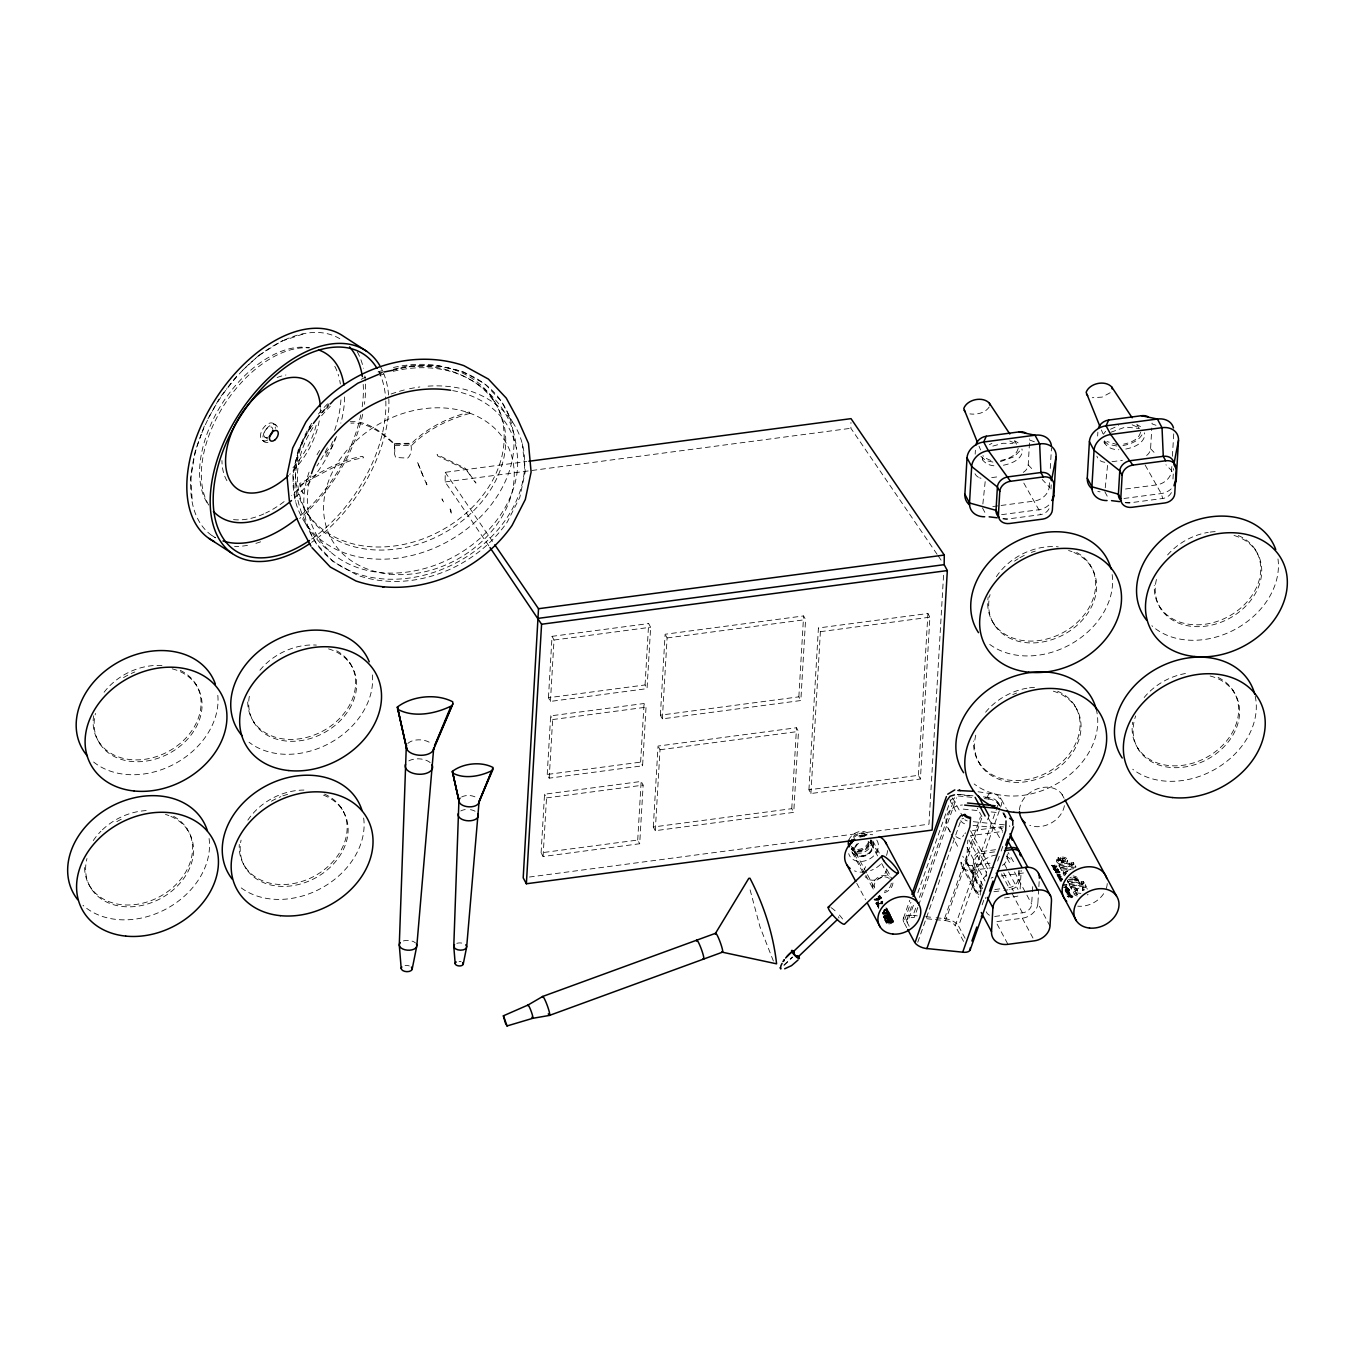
<?xml version="1.0" encoding="UTF-8"?>
<svg xmlns="http://www.w3.org/2000/svg" width="1355" height="1355" viewBox="0 0 1355 1355"><rect width="100%" height="100%" fill="white"/><g stroke="black" fill="none" stroke-linecap="round" stroke-linejoin="round"><path stroke-width="0.75" stroke-dasharray="5 3.75" d="M488.816 545.828L445.134 481.957L445.236 472.319L526.807 461.53M937.084 554.297L850.889 428.282L850.957 422.506M890.523 916.607C867.674 921.823 905.631 909.899 884.307 917.555C888.643 922.077 894.181 913.575 886.712 915.15C880.022 916.37 887.61 922.213 890.946 918.588A2.761 1.541 3.4 0 0 891.37 917.572C885.052 912 881.394 921.807 890.811 917.742A2.761 1.541 3.4 0 0 891.421 916.725L887.847 913.914L887.847 914.862L888.558 912.965M1056.951 873.331C1053.75 870.317 1060.711 874.077 1059.762 872.281C1056.714 870.588 1053.953 873.552 1056.985 872.451M886.39 912.067C889.202 909.103 884.561 912.813 888.355 911.949C891.133 916.759 882.19 913.439 883.816 917.487M888.507 912.271L882.545 913.914L888.457 913.135L886.661 912.152L888.152 910.611L890.167 914.371C889.49 914.879 880.377 914.981 884.781 918.995M883.68 916.471L884.832 918.334L884.713 916.573L889.71 915.76L890.574 917.996L884.713 918.334L890.133 917.809L890.404 915.387L887.847 914.862M394.627 443.508L394.491 453.84L395.609 457.482L407.703 458.109C411.649 454.602 411.954 447.963 410.565 443.254L394.627 443.508L394.864 454.569M883.731 911.288L887.694 910.458M1067.266 896.265L1072.872 896.299M1073.041 896.553L1071.585 895.316L1067.655 895.807M1066.436 892.725C1065.335 893.385 1072.11 892.183 1068.147 891.556M1066.385 892.454L1067.977 893.555L1068.163 891.98M548.453 697.723L552.044 636.342L648.655 623.554L650.637 627.246L647.046 688.645L550.435 701.416L548.453 697.723L645.065 684.952L647.046 688.645M541.102 852.82L544.541 794.216L641.152 781.445L643.134 785.138L639.696 843.742L543.084 856.512L541.102 852.82L637.714 840.049L639.696 843.742M550.435 701.416L554.026 640.034L552.044 636.342M547.217 774.467L550.655 715.863L644.048 703.516L646.03 707.208L642.592 765.812L549.198 778.16L547.217 774.467L640.61 762.12L642.592 765.812M543.084 856.512L546.522 797.909L544.541 794.216M549.198 778.16L552.637 719.556L550.655 715.863M640.61 762.12L644.048 703.516M645.065 684.952L648.655 623.554M637.714 840.049L641.152 781.445M653.296 826.99L658.039 746.063L796.503 727.754L798.485 731.446L793.742 812.373L655.278 830.683L653.296 826.99L791.76 808.681L793.742 812.373M660.376 715.169L665.119 634.242L803.6 615.932L805.581 619.625L800.839 700.535L662.358 718.861L660.376 715.169L798.857 696.843L800.839 700.535M655.278 830.683L660.021 749.755L658.039 746.063M662.358 718.861L667.1 637.934L665.119 634.242M791.76 808.681L796.503 727.754M798.857 696.843L803.6 615.932M808.935 789.813L818.42 627.975L927.921 613.493L929.903 617.186L920.418 779.023L810.917 793.522L808.935 789.813L918.436 775.331L920.418 779.023M810.917 793.522L820.402 631.667L818.42 627.975M875.974 903.751L878.26 901.736L876.16 903.785L877.261 905.276L876.075 903.48L878.209 902.599M876.16 903.785L876.753 902.21L878.091 902.515M878.972 905.733L878.311 905.597A2.812 1.575 3.4 0 1 876.888 904.818C878.65 899.246 876.245 904.259 878.904 905.089M876.939 903.87L878.667 902.007M877.684 905.699L878.701 906.868L878.751 905.919L877.684 905.699L878.463 908.07L876.99 903.006M878.074 897.4L879.649 895.638M874.907 899.364L880.648 898.822L878.379 896.637C881.682 894.046 880.733 901.769 876.787 899.568M878.091 905.851L878.819 908.155L877.447 905.53L878.751 905.919M878.26 908.019L878.514 907.223M879.53 897.721C881.157 896.383 880.174 900.194 875.025 899.314M880.784 898.45L880.462 897.078L878.497 896.587M880.936 902.735C884.053 900.143 880.615 904.158 880.869 901.803L882.613 901.024L880.869 901.803M882.749 903.023L881.241 901.956L882.799 901.211M874.043 899.483A2.812 1.575 3.4 0 0 875.449 900.262C878.548 901.668 883.579 898.805 880.106 895.875M882.461 903.04L882.427 902.193M882.918 914.523L888.761 913.761L888.135 915.032M883.46 917.301L883.511 916.437M883.697 911.813L883.646 910.899M883.985 911.898L884.171 909.442L886.441 909.137M884.341 909.679L887.203 908.849L886.644 910.238L884.29 910.543L884.222 909.527M884.578 911.39L884.646 910.306L884.036 911.034M890.235 921.197L891.505 921.349L889.507 919.08L885.086 919.486L886.678 923.077L884.849 919.334L886.102 920.672L889.693 920.181L890.32 922.416L889.829 920.994M885.492 919.639C884.967 926.295 898.094 921.705 890.709 919.808C898.89 919.351 886.932 928.768 885.442 920.502L889.27 919.012L888.778 920.316M886.644 910.238L886.068 907.698M886.306 919.96L886.373 921.468L889.642 921.044M886.306 911.153L887.102 909.984L884.29 910.543M887.203 908.849L888.101 911.475L886.678 912.152C888.558 910.052 887.356 914.676 887.847 911.475M893.673 921.298L891.742 922.755L887.288 922.518C895.943 916.539 892.962 926.43 886.509 921.552M882.393 913.66L887.881 912.948L887.288 911.407M888.643 914.557L888.812 912.897L882.393 913.761M888.982 914.676L888.812 912.897M885.442 920.502L888.948 920.468L888.829 919.452M889.405 920.214L890.32 922.416L889.253 920.231L890.76 922.433L893.097 920.824M892.335 921.756L890.642 922.179L889.507 919.08M884.527 916.996C886.746 919.791 891.336 916.454 890.455 916.386M890.37 920.452L891.963 918.809L890.37 920.452L892.013 919.723M893.047 921.688L890.421 919.588M886.407 920.621L888.609 922.23L890.642 922.179L890.862 921.129M890.777 922.162L891.031 921.078M891.37 917.945L891.421 917.081M891.387 922.315L891.319 921.112M893.623 922.162L892.403 918.944M887.288 922.518L892.115 922.298L891.776 919.96M892.759 921.654L892.81 920.79M918.436 775.331L927.921 613.493M943.554 575.214L928.954 824.179L529.466 877.024M975.16 454.162L975.397 450.267M990.031 863.22L971.095 865.659A5.776 4.522 -28.2 0 1 966.606 862.17L967.809 840.185M980.207 895.113L980.783 885.188A14.465 11.348 -28.2 0 1 986.745 874.974M986.05 876.549L986.372 871.773A2.117 1.66 -28.2 0 1 988.202 870.029L970.485 835.645L1000.6 831.716A3.015 2.354 -28.2 0 1 1002.649 832.664M1023.245 472.387A9.57 7.503 -28.2 0 0 1028.208 464.917L1029.665 440.053A11.636 9.112 -28.2 0 0 1029.648 438.8M1002.395 865.388A8.994 7.046 -28.2 0 0 1006.934 859.358L1007.341 854.04M1018.672 870.571L1018.028 880.039A8.994 7.046 -28.2 0 1 1010.254 887.423L1008.933 887.661M1019.824 870.435L1019.062 881.97A8.994 7.046 -28.2 0 1 1011.304 889.354L1003.953 890.404M1020.129 888.931L1021.213 870.486M1049.447 482.719L1049.21 486.818L1051.057 490.273M1050.277 468.407L1051.48 447.946M1050.972 488.969L1051.209 484.819M994.689 916.454L1023.77 912.626A8.994 7.046 -28.2 0 0 1031.545 905.242L1032.307 893.707M1032.425 891.624L1032.798 885.391M1050.006 926.058L1037.879 903.429L1038.743 888.694M1038.862 886.593L1039.353 878.176M1051.768 865.303L1053.682 866.421L1051.768 865.303L1054.884 864.93L1054.088 866.624L1054.055 865.676M1055.105 865.811L1054.122 866.201L1057.019 866.675L1052.564 867.268L1053.716 865.997M1056.409 867.827C1048.279 868.741 1061.05 867.674 1053.021 867.674M1053.563 868.148L1053.699 867.065M1057.307 869.91L1053.8 869.571L1056.917 868.724C1060.982 873.077 1051.395 869.097 1055.409 870.588M1054.766 870.012L1058.577 870.588L1054.732 870.994L1053.834 869.131M1054.884 864.93L1054.021 866.099L1051.751 865.726M1059.949 872.01L1055.85 872.078M1055.816 868.081L1054.071 867.42M1060.186 857.376C1059.915 860.374 1066.792 857.038 1067.503 861.136A4.268 2.388 3.4 0 1 1066.995 862.576C1063.76 865.252 1054.834 864.761 1056.595 858.833L1058.323 857.647L1059.508 860.188C1056.138 861.204 1060.457 863.745 1062.218 862.712L1062.303 861.289C1055.935 856.038 1066.3 855.937 1067.571 859.731A4.268 2.388 3.4 0 1 1067.079 861.17L1060.304 862.576L1056.426 859.595M1056.798 874.72L1058.255 876.092L1060.203 874.771L1056.883 874.991M1057.442 869.063L1058.407 869.402M1057.323 875.211L1057.391 874.127M1057.544 869.876L1058.543 869.741M1057.679 869.504L1057.459 868.64M1058.12 861.221L1059.593 858.782M1059.508 860.188L1058.323 857.647M1060.694 876.634C1054.868 875.042 1061.05 878.26 1059.983 876.262M1057.747 874.907L1059.068 874.009L1060.186 875.347M1059.322 872.197L1058.306 870.774L1059.949 872.281M1058.526 878.379C1066.656 878.938 1054.105 878.142 1061.998 878.04M1060.118 875.025C1057.239 872.874 1061.575 877.515 1057.95 874.043M1059.085 865.964L1059.17 864.558L1069.281 863.22L1070.01 864.541L1069.925 865.947L1059.796 867.302L1059.085 865.964L1070.01 864.541M1059.034 875.601L1058.628 874.382M1057.781 876.549C1059.102 878.667 1061.117 875.957 1061.219 876.702M1059.796 867.302L1059.17 864.558M1062.422 879.463L1059.322 879.869L1061.168 878.768M1060.711 868.995L1060.796 867.59L1075.362 865.659L1076.073 866.997L1060.711 868.995L1061.422 870.333L1073.922 868.674M1060.203 881.411L1060.389 879.751L1061.609 880.869M1061.422 870.333L1060.796 867.59M1062.337 859.883L1062.422 858.477C1065.741 856.97 1067.452 862.373 1063.743 862.474L1062.337 859.883L1065.775 861.39M1065.064 875.838A4.167 2.337 3.4 0 1 1063.726 874.957L1063.658 870.977L1070.416 869.588M1063.743 862.474L1062.422 858.477M1065.504 874.669L1065.166 871.892L1068.028 870.977M1065.708 891.759L1065.521 890.929L1070.179 890.743M1066.588 892.589L1066.927 891.726M1067.52 861.645L1067.605 860.239M1063.556 887.491L1066.419 886.441L1063.523 887.932M1065.437 887.661L1066.639 886.848L1065.47 887.22M1066.775 884.544C1067.943 886.051 1063.929 883.562 1062.405 885.12M1065.64 887.559L1067.046 887.61L1067.029 889.083M1066.995 894.164L1070.111 893.335C1068.553 893.284 1064.708 895.909 1070.89 895.248L1068.655 895.113M1066.842 892.776L1067.842 892.894M1067.283 888.033L1067.909 889.676M1068.299 883.138L1067.655 880.394L1068.299 883.138L1078.411 881.8L1077.801 879.107L1076.039 879.344L1075.955 880.75L1076.751 876.804L1073.075 875.906M1067.384 889.744L1065.335 889.303M1067.571 888.575L1068.638 888.863M1069.281 863.22L1069.925 865.947M1065.216 890.828L1068.333 889.998L1064.996 890.421M1065.013 889.998C1069.637 887.44 1069.891 892.522 1068.587 888.457L1065.352 888.88M1069.637 892.386C1068.909 894.859 1068.722 889.896 1065.962 892.251M1068.858 890.37L1068.655 889.49M1069.214 884.849L1069.281 883.443L1079.41 882.105L1080.037 884.832L1069.925 886.17L1069.214 884.849L1080.121 883.426M1068.621 896.824C1074.972 896.942 1072.228 898.805 1068.248 896.79M1068.672 893.03L1068.824 891.98M1069.078 896.502L1071.873 896.248L1071.771 897.332L1069.095 897.078L1071.602 895.774L1072.499 896.773M1069.061 893.385L1069.095 892.318M1069.383 889.405L1069.586 890.269M1070.992 864.321L1071.077 862.915L1073.448 862.61L1074.142 865.455L1071.754 865.76L1070.992 864.321L1073.363 864.016L1074.142 865.455M1069.925 886.17L1069.281 883.443M1071.754 865.76L1071.077 862.915M1070.84 887.881L1070.924 886.475L1085.491 884.544L1086.117 887.288L1071.551 889.219L1070.84 887.881L1086.202 885.882M1097.652 436.039L1097.872 432.143M1071.551 889.219L1070.924 886.475M1073.363 864.016L1073.448 862.61M1077.259 896.011A5.64 3.15 3.4 0 1 1074.193 894.402L1073.431 890.489L1076.277 888.473L1077.631 891.133L1075.379 892.657L1077.496 894.588A5.64 3.15 3.4 0 1 1074.278 892.996L1073.363 891.014M1075.362 878.328C1073.008 884.883 1078.631 873.348 1069.823 877.803M1075.277 867.065L1075.362 865.659M1075.379 892.657L1075.751 890.642L1077.716 889.727M1077.631 891.133L1076.277 888.473M1077.801 879.107L1078.411 881.8M1079.41 882.105L1080.037 884.832M1081.104 883.206L1081.188 881.8L1083.577 881.478L1084.254 884.341L1081.883 884.646L1081.104 883.206L1083.492 882.884L1084.254 884.341M1081.883 884.646L1081.188 881.8M1084.034 890.608L1082.577 890.557L1082.51 887.694L1085.27 887.999A5.064 2.829 3.4 0 1 1087.557 889.066M1082.577 890.557L1082.51 887.694M1083.492 882.884L1083.577 881.478M1085.491 884.544L1086.117 887.288M1146.635 455.483A9.57 7.503 -28.2 0 0 1150.581 448.725L1151.801 428.011M1171.821 466.543L1171.584 470.625L1173.43 474.098M1172.414 456.313L1173.853 431.771M1172.973 478.993L1173.582 468.627M881.326 897.671L879.818 899.212L875.499 899.415M1067.859 892.454L1066.842 892.471M982.866 503.992L985.508 478.434M1105.24 487.8L1107.882 462.241M892.335 920.028L890.658 920.655M880.818 897.789L875.77 898.67M1064.878 873.839L1066.385 872.671M878.582 904.852L876.516 903.649L878.599 902.955M1073.279 892.42L1076.192 889.879M1072.499 896.485L1069.18 896.654M1077.157 877.684L1076.039 879.344M880.479 897.552L876.837 898.704M884.476 917.86L888.626 916.556L890.845 917.504M879.649 896.841L879.92 898.043L875.855 898.585M1056.341 861.001L1058.238 859.053M890.37 916.59L884.883 917.471M1052.987 868.098L1054.055 867.861M880.022 896.891L878.447 897.45M1018.181 448.386C1016.301 456.415 1006.951 459.362 999.753 460.632M1140.554 432.194C1138.878 439.664 1130.409 442.797 1123.685 444.135M996.061 810.171L998.381 803.159L996.586 800.941A5.369 2.524 19.5 0 0 991.03 797.976L983.73 797.197M1063.082 873.314L1068.333 870.926M889.117 913.558L888.169 914.134L890.167 914.371M903.412 918.267L909.764 900.313M906.732 927.633L903.853 922.264L910.899 902.311M906.918 919.588L912.542 903.649M909.188 926.244L907.274 922.687L914.32 902.752M917.843 892.776L949.55 803.058M903.853 922.264L903.345 921.078A14.719 6.927 19.5 0 1 911.119 915.303L913.084 915.421L916.607 905.445M919.418 897.467L954.682 797.672M917.809 907.511L914.286 917.487L912.66 917.386A10.976 5.166 19.5 0 0 906.851 921.688L907.274 922.687M918.521 905.513L956.562 797.858M917.758 942.233L961.068 819.894M936.136 917.758L944.52 918.605L980.495 816.811M926.769 918.741L945.519 920.638L982.155 816.963M987.592 819.809L988.998 815.812M963.557 941.369L955.207 925.804L995.366 812.153M965.099 938.27L958.561 926.075L1001.582 804.328L1001.989 801.127L1000.346 797.841M982.121 904.869L984.933 896.891M997.619 861.018L1000.43 853.04M1001.142 851.042L1003.259 845.063M204.351 425.995L195.272 451.012L190.784 477.875L192.342 502.705M1059.339 871.773L1056.138 871.028L1055.223 872.332M987.541 796.859C988.981 789.559 997.974 794.623 1000.735 798.315M984.323 798.603L988.489 799.027L989.946 797.824M332.619 441.51L330.637 446.489L325.454 453.078L325.962 456.652L326.216 454.501L331.399 447.912L335.363 437.97M951.464 799.382L950.261 801.059L956.935 813.508M1069.01 892.877L1068.147 892.403M892.623 920.909L887.271 921.671M207.959 418.847L219.595 397.997L226.946 388.614M312.361 425.199C284.533 463.681 291.85 523.369 330.518 551.959M310.651 425.504L298.202 450.08L292.9 475.588L295.509 501.333M989.218 407.008C985.102 413.055 976.803 414.833 969.909 413.902M1019.604 451.063L1014.099 456.754L999.685 461.903M1103.444 434.244L1105.612 431.28M1141.977 434.87C1137.76 441.662 1129.562 444.474 1122.059 445.71M1065.86 859.985L1063.811 861.069M228.165 387.056L237.955 374.556M321.203 413.021L329.13 403.654M328.96 405.365L322.185 412.631A115.548 90.565 -28.2 0 1 327.961 406.669M889.117 918.978L889.219 919.876M783.868 965.099L792.353 957.02M784.139 965.285L792.641 957.223M242.426 370.44L258.839 355.366M1110.185 392.73L1102.106 397.117L1092.282 397.709M1067.74 894.486L1070.907 894.808M1087.235 894.944L1088.082 894.317M961.931 818.911L963.642 818.352M259.398 354.959L281.637 341.155L304.841 333.449M888.389 912.948L888.507 913.829M879.768 895.689L878.006 896.468M989.387 444.728L991.911 443.356M1110.507 429.23L1118.654 425.606M1110.931 432.228L1125.344 427.079L1139.386 428.468M890.523 919.655L892.064 918.876M882.749 902.057L881.258 902.853M378.57 374.37L382.33 372.761M951.989 799.06L953.192 798.874L962.694 816.574M992.825 446.1L1002.971 443.271L1012.947 443.441M882.003 903.633L877.329 903.531L882.766 903.362M973.026 795.825L958.358 794.335L957.257 795.859L971.84 797.333M379.451 372.727L383.499 371.727M393.644 369.254L407.855 365.782L436.225 365.257L462.495 371.355L485.141 384.075L501.502 401.537L512.613 422.116M305.18 522.928L316.714 544.134L333.059 561.597L357.703 575.384C412.343 593.846 474.961 568.456 507.261 522.048L519.812 497.387L525.249 471.489L522.285 443.712M996.298 855.039C983.425 856.36 969.807 870.825 977.192 883.731L962.761 856.174M882.495 903.853L877.261 903.666M1003.411 465.239C1010.999 463.732 1020.552 460.192 1022.449 451.774L1021.924 448.979M1125.785 449.047C1133.373 447.557 1142.926 444 1144.823 435.582L1144.298 432.787M392.052 370.423C445.964 352.791 512.41 390.545 516.475 448.979M864.151 835.324L867.183 834.832M445.134 481.957L850.889 428.282M991.708 477.604L999.99 476.52M1112.015 461.699L1122.363 460.327M992.808 506.55L999.025 505.737M1001.091 505.466L1034.204 501.079A14.956 11.721 -28.2 0 0 1049.21 486.818L1042.215 479.518M1125.531 489.003L1156.577 484.904A14.956 11.721 -28.2 0 0 1171.584 470.625L1165.977 464.799M1001.599 514.663L1038.845 509.734A14.956 11.721 -28.2 0 0 1050.447 503.399M1123.973 498.471L1161.218 493.559A14.956 11.721 -28.2 0 0 1171.533 488.596M1002.785 518.863A12.415 9.739 -28.2 0 0 1007.29 519.05L1040.386 514.68A9.57 7.503 -28.2 0 0 1049.989 505.551M1125.175 502.688A12.415 9.739 -28.2 0 0 1129.664 502.857L1162.759 498.488A9.57 7.503 -28.2 0 0 1171.939 491.442M554.026 640.034L650.637 627.246M667.1 637.934L805.581 619.625M820.402 631.667L929.903 617.186M552.637 719.556L646.03 707.208M660.021 749.755L798.485 731.446M546.522 797.909L643.134 785.138M972.568 830.581L1001.616 826.804A8.858 6.944 -28.2 0 1 1004.682 827.312M995.552 849.687L980.478 851.753A7.978 6.25 -28.2 0 0 973.601 858.291L972.111 884.222A11.636 9.112 -28.2 0 0 981.172 891.251M994.604 851.889L981.528 853.684A7.978 6.25 -28.2 0 0 974.635 860.239L973.144 886.17A11.636 9.112 -28.2 0 0 980.817 893.131M993.825 867.522L970.095 870.571A11.636 9.112 -28.2 0 1 961.017 863.542L960.983 862.119L978.886 895.486M1052.361 866.861L1056.832 865.845M1071.839 864.355L1074.227 864.05M1001.142 875.94L1024.922 872.789M1053.8 869.571L1057.137 869.131M1062.235 878.633L1060.813 878.108M1062.456 879.022L1059.322 879.869M1068.079 879.429L1073.854 878.717L1075.277 879.734M994.875 889.524L1004.919 888.202M1069.315 880.174L1074.295 879.514M993.909 891.726L1001.938 890.675M1067.571 881.8L1078.495 880.394M1062.371 885.56L1066.758 884.984M1081.967 883.24L1084.339 882.935M882.444 912.897L888.135 912.152M1004.428 897.992L1017.08 896.282A3.133 2.456 -28.2 0 0 1017.859 896.011M1068.621 889.93L1069.62 889.845M1037.879 903.429A15.498 12.144 -28.2 0 1 1022.331 918.216L995.823 921.722L1007.951 944.333M882.444 912.796L887.932 912.084M1061.117 879.649L1062.083 879.632M1060.609 877.227L1057.882 876.854M1062.303 861.289L1058.204 859.815M1072.991 877.312L1075.887 877.65L1077.073 879.09M1080.883 893.402L1076.903 892.962L1075.464 891.251M882.105 902.023L881.241 901.956M1065.606 887.999L1067.029 888.033M1082.425 889.1L1084.339 889.236M1082.662 889.151L1084.102 889.202M350.149 421.761C368.001 420.389 382.584 433.024 394.999 444.237L410.955 443.983C426.74 427.994 447.692 417.865 469.203 412.005L469.965 413.427L471.421 412.953C449.42 418.915 427.858 429.01 411.717 445.405L395.762 445.66C383.346 434.447 368.78 421.812 350.928 423.183M958.849 794.691L957.257 794.403L971.298 795.944M1068.587 897.247L1067.113 895.926M1062.066 880.073L1060.948 880.089L1061.592 881.292M1117.536 444.728L1106.967 441.544M1116.876 446.015L1108.017 444.321L1103.106 440.019C1105.206 446.811 1112.167 449.894 1118.857 449.724M992.893 462.055L985.644 460.514L980.732 456.195C982.832 462.987 989.794 466.086 996.484 465.9M978.073 791.76L991.335 793.759M983.408 796.876L989.641 797.502M963.236 809.104L978.7 810.68L977.345 808.139M991.166 811.933L997.365 812.56M973.313 821.706L1004.58 824.873M973.059 825.364L1002.361 828.345M913.084 915.421L917.267 915.845M925.651 916.691L934.035 917.538M1125.615 502.366L1129.664 502.857M1003.242 518.559L1007.29 519.05M876.058 899.754L874.653 899.415M988.489 799.027L989.777 799.196A7.639 3.608 19.5 0 1 997.687 803.413L998.178 804.193M1059.949 876.279L1061.185 877.142M944.52 918.605L946.146 918.826A11.382 5.369 19.5 0 1 957.934 925.109L958.561 926.075M945.519 920.638L946.806 920.824A7.639 3.608 19.5 0 1 954.716 925.042L955.207 925.804M998.533 797.604L1001.277 799.162M878.667 904.784L876.211 902.938M879.022 904.869L878.362 904.734A2.812 1.575 3.4 0 1 876.939 903.954L876.533 903.158M1066.487 873.552L1064.962 872.434M886.119 920.57L884.798 920.197L886.644 923.009M877.396 906.393L878.701 906.783M1132.136 424.809L1138.454 427.553M1009.763 440.985L1016.081 443.746M990.912 460.497L984.594 457.736L982.951 455.585M885.035 920.35L886.102 920.672M891.658 920.773L892.572 921.756M1156.018 425.301L1152.038 423.861A11.636 9.112 -28.2 0 0 1151.818 421.422M1029.665 440.053L1035.627 442.204M887.102 909.984L887.982 910.323M887.051 910.848L887.932 911.187L887.152 909.713M853.464 850.517L854.971 851.245M886.729 922.23L884.849 919.334M1006.308 856.055L1013.354 861.509L1008.137 852.481M1137.404 424.776L1140.47 426.673M1015.03 440.968L1018.096 442.848M273.507 423.505L275.946 425.097M265.021 437.259L267.765 439.037M262.311 440.375L264.75 441.95M212.091 535.581L215.564 537.833A117.343 69.274 -57 0 1 201.116 434.735M880.428 897.417L881.275 898.534M1060.22 880.97L1060.762 880.53M473.928 480.517L475.961 483.058L465.561 468.474L437.055 454.569L437.817 456.008L466.323 469.897L471.963 477.739M1060.389 879.751L1060.542 880.716M1150.581 448.725L1156.188 454.569M1028.208 464.917L1033.814 470.761M876.6 904.022L876.024 902.904M938.27 556.024L941.81 561.207M445.236 472.319L493.643 543.101M1136.71 424.589L1138.962 428.011M1014.336 440.782L1016.589 444.186M1055.325 872.095L1056.968 872.891L1055.833 871.824M960.746 820.605L961.169 821.282A6.352 2.998 19.5 0 0 966.962 824.636M838.457 916.725L839.016 918.029M306.958 512.766L308.855 515.882M988.32 818.217L999.787 838.051M1145.144 465.07L1161.218 493.559L1162.759 498.488M1023.804 483.058L1038.845 509.734L1040.386 514.68M1254.916 549.046L1255.916 550.892M1232.796 690.068L1233.795 691.914M1104.85 491.746L1108.559 498.657M1160.066 607.345L1161.049 609.191M1089.725 564.324L1090.707 566.17M1137.946 748.366L1138.945 750.213M982.477 507.922L986.186 514.849M1074.227 704.786L1075.226 706.633M993.622 623.385L994.604 625.231M1062.117 794.589L1064.098 798.281M1060.118 858.782L1062.218 862.712M1067.046 887.61L1068.299 890.421M1058.577 875.669L1057.933 874.466L1059.661 875.262M1001.616 799.755L1006.274 808.427M979.377 763.068L980.359 764.914M998.229 802.38L1000.092 805.852M1003.784 812.763L1006.579 817.946M997.009 801.584L999.77 806.75M1003.462 813.644L1006.24 818.827M1002.819 812.831L1005.596 818.03M1000.312 826.906L1003.09 832.089M1007.087 858.189L1010.796 865.083M1014.489 871.976L1025.938 893.335M1026.904 895.13L1031.697 904.073M979.546 812.221L982.036 816.896M1004.428 864.185L1017.961 889.422M1003.75 872.993L1013.405 891.014M1001.531 873.873L1009.966 889.608M1011.897 893.182L1022.449 912.864M1022.331 918.216L1033.526 939.083M970.587 830.835L990.403 867.776M968.91 839.88L986.305 872.332M966.979 847.282L985.051 880.97M972.196 865.574L982.832 885.408M980.783 885.188L982.663 888.677M966.589 861.221L983.984 893.673M966.894 863.338L981.393 890.37M961.627 865.862L978.547 897.433M879.327 853.057L872.4 840.134A11.856 9.282 -28.2 0 1 866.116 854.802A11.856 9.282 -28.2 0 1 851.245 850.313M871.35 840.507L879.158 855.073M886.966 869.656L891.861 878.768M871.096 843.792L877.837 856.343M881.682 863.525L890.354 879.683M888.101 911.475L890.116 915.235M866.489 872.874L852.939 847.586A8.926 6.995 -28.2 0 0 862.322 849.754A8.926 6.995 -28.2 0 0 869.063 841.794M867.454 874.669L875.161 889.032A8.926 6.995 -28.2 0 1 877.905 879.175A8.926 6.995 -28.2 0 1 889.083 878.328M852.312 848.162L855.208 853.565M864.863 873.552L851.431 848.501A10.688 8.384 -28.2 0 0 862.678 851.109A10.688 8.384 -28.2 0 0 870.74 841.557L870.926 839.778A11.856 9.282 -28.2 0 1 863.406 849.771A11.856 9.282 -28.2 0 1 851.211 849.28M865.828 875.381L873.653 889.947A10.688 8.384 -28.2 0 1 876.939 878.159A10.688 8.384 -28.2 0 1 890.337 877.142M852.227 852.515L864.117 874.686M856.783 883.341L865.591 899.771M442.729 500.317L441.967 498.894L444.44 503.62L443.678 502.197M302.487 492.034L303.249 493.457L300.336 487.902L299.675 483.532C320.136 473.251 338.987 459.921 362.784 456.33L363.563 457.77C339.749 461.344 320.898 474.69 300.454 484.954L301.098 489.324M349.726 662.68L350.725 664.526M341.223 807.783L342.222 809.629M253.622 721.741L254.621 723.587M195.154 683.123L196.153 684.969M245.12 866.844L246.119 868.691M186.651 828.227L187.634 830.073M99.05 742.184L100.033 744.03M90.548 887.288L91.53 889.134M948.331 828.633L950.261 832.309M951.21 834.138L958.917 848.84M773.383 961.034L760.02 926.939L749.332 886.983M492.746 398.59L494.304 401.91M953.192 798.874L952.43 797.976L952.819 798.874M950.007 799.653L950.431 800.636M422.743 475.351L417.221 461.53L427.469 486.547L426.266 482.363M1101.395 429.958L1102.97 433.736M979.021 446.151L980.597 449.928M1104.562 440.9L1105.087 443.712M982.189 457.092L982.714 459.887M1068.587 888.457L1068.604 889.303M1058.306 870.774L1058.306 871.655M1063.167 871.909L1063.811 873.552A4.167 2.337 3.4 0 0 1065.149 874.432M991.132 878.159A7.978 6.25 -28.2 0 1 993.012 877.244M989.489 915.252A11.636 9.112 -28.2 0 1 986.22 911.763M962.744 836.746A7.978 6.25 -28.2 0 1 963.608 835.053M964.895 833.528A7.978 6.25 -28.2 0 1 965.675 832.851M985.915 898.568A5.776 4.522 -28.2 0 1 985.271 897.586M428.078 386.141A115.548 90.565 -28.2 0 1 522.793 481.144A115.548 90.565 -28.2 0 1 386.92 579.144A115.548 90.565 -28.2 0 1 309.16 471.913M317.019 454.738A115.548 90.565 -28.2 0 1 320.356 449.199M391.121 394A115.548 90.565 -28.2 0 1 407.499 389.19M409.566 388.733A115.548 90.565 -28.2 0 1 419.864 386.954M392.594 370.152A115.548 90.565 -28.2 0 1 513.105 455.077A115.548 90.565 -28.2 0 1 365.647 558.141A115.548 90.565 -28.2 0 1 310.786 427.333M393.238 371.321A108.959 85.382 -28.2 0 1 504.754 453.044A108.959 85.382 -28.2 0 1 365.257 548.995A108.959 85.382 -28.2 0 1 314.14 425.741M321.592 415.748A108.959 85.382 -28.2 0 1 330.23 406.365M379.756 375.386A108.959 85.382 -28.2 0 1 383.55 374.082M393.458 367.476A109.145 85.534 -28.2 0 1 503.01 450.944A109.145 85.534 -28.2 0 1 362.852 545.845A109.145 85.534 -28.2 0 1 312.26 422.455M318.391 414.088A109.145 85.534 -28.2 0 1 329.909 401.571M361.192 379.349A109.145 85.534 -28.2 0 1 366.714 376.639M377.994 372.015A109.145 85.534 -28.2 0 1 383.719 370.101M379.688 365.359A121.425 71.696 -57 0 1 311.633 542.339M344.644 396.981A97.374 57.486 -57 0 1 340.833 423.133M336.531 436.462A97.374 57.486 -57 0 1 293.002 499.284M208.738 505.076A97.374 57.486 -57 0 1 224.066 405.077A97.374 57.486 -57 0 1 308.872 347.913M363.208 384.414A117.343 69.274 -57 0 1 362.192 406.686M360.752 414.935A117.343 69.274 -57 0 1 298.54 517.237M201.895 432.753A117.343 69.274 -57 0 1 282.738 340.782M284.584 339.919A117.343 69.274 -57 0 1 341.985 340.139M334.787 366.307A96.137 56.758 -57 0 1 338.682 376.08M339.715 380.399A96.137 56.758 -57 0 1 340.342 384.007M340.918 399.827A96.137 56.758 -57 0 1 334.431 430.941M327.368 447.811A96.137 56.758 -57 0 1 316.951 465.934M309.618 476.096A96.137 56.758 -57 0 1 291.579 495.439M284.11 501.621A96.137 56.758 -57 0 1 265.682 513.054M263.852 513.901A96.137 56.758 -57 0 1 232.941 519.541M206.892 502.451A96.137 56.758 -57 0 1 223.727 401.097A96.137 56.758 -57 0 1 309.668 347.795M267.951 442.526A10.112 5.979 -57 0 1 265.445 430.111A10.112 5.979 -57 0 1 277.639 427.926M267.426 440.307A10.112 5.979 -57 0 1 260.482 435.48A10.112 5.979 -57 0 1 268.409 423.573A10.112 5.979 -57 0 1 275.336 428.4M268.07 437.225A6.03 3.557 -57 0 1 263.92 434.769A6.03 3.557 -57 0 1 267.884 427.689A6.03 3.557 -57 0 1 272.728 428.891M320.356 408.736A64.396 38.025 -57 0 1 320.254 412.648M319.255 420.846A64.396 38.025 -57 0 1 289.648 474.419M378.875 371.71A117.343 69.274 -57 0 1 385.701 399.014M385.802 401.012A117.343 69.274 -57 0 1 311.227 539.324M357.28 351.809A121.425 71.696 -57 0 1 363.411 368.204M364.8 375.962A121.425 71.696 -57 0 1 365.376 382.025M365.477 384.092A121.425 71.696 -57 0 1 364.427 404.315M362.717 414.224A121.425 71.696 -57 0 1 299.641 518.474M260.668 541.814A121.425 71.696 -57 0 1 253.012 544.151M247.457 545.371A121.425 71.696 -57 0 1 234.567 546.404M316.155 425.335A65.768 38.838 -57 0 1 291.732 469.118M226.929 480.686A65.768 38.838 -57 0 1 221.949 460.548M277.114 377.537A65.768 38.838 -57 0 1 285.922 374.996M452.689 390.613A110.026 86.229 -28.2 0 1 511.377 494.44A110.026 86.229 -28.2 0 1 380.958 572.64A110.026 86.229 -28.2 0 1 310.905 475.622M1100.074 491.831A19.393 15.21 -28.2 0 1 1097.821 491.459M1104.833 462.292A12.415 9.739 -28.2 0 1 1096.873 456.144M981.003 478.247A12.415 9.739 -28.2 0 1 979.648 477.841M978.412 477.265A12.415 9.739 -28.2 0 1 974.499 472.336M1112.15 574.588A74.203 58.163 -28.2 0 1 1070.84 644.167A74.203 58.163 -28.2 0 1 989.031 643.879M1076.666 552.45A56.47 44.258 -28.2 0 1 1060.88 633.734A56.47 44.258 -28.2 0 1 988.202 596.894M996.348 576.671A56.47 44.258 -28.2 0 1 1058.272 546.878M1073.922 552.467A56.47 44.258 -28.2 0 1 1090.369 608.971A56.47 44.258 -28.2 0 1 1023.838 642.389A56.47 44.258 -28.2 0 1 990.048 594.591M1014.573 561.106A56.47 44.258 -28.2 0 1 1018.079 558.802M1019.875 557.735A56.47 44.258 -28.2 0 1 1025.515 554.822M1031.358 552.417A56.47 44.258 -28.2 0 1 1035.322 551.129M1068.536 550.52A56.47 44.258 -28.2 0 1 1071.991 551.671M1277.985 558.938A74.203 58.163 -28.2 0 1 1234.541 629.668A74.203 58.163 -28.2 0 1 1151.869 625.722M1238.351 535.53A55.724 43.682 -28.2 0 1 1230.713 615.221A55.724 43.682 -28.2 0 1 1154.291 585.225M1167.587 554.94A55.724 43.682 -28.2 0 1 1208.22 532.38M1210.201 532.092A55.724 43.682 -28.2 0 1 1218.094 531.55M1234.015 535.445A55.724 43.682 -28.2 0 1 1257.372 589.577A55.724 43.682 -28.2 0 1 1191.875 626.366A55.724 43.682 -28.2 0 1 1156.56 578.958M372.388 674.909A74.203 58.163 -28.2 0 1 329.79 743.116A74.203 58.163 -28.2 0 1 249.032 742.235M336.667 650.807A56.47 44.258 -28.2 0 1 323.066 730.938A56.47 44.258 -28.2 0 1 247.779 699.332M259.923 670.217A56.47 44.258 -28.2 0 1 316.359 645.082M328.537 648.876A56.47 44.258 -28.2 0 1 352.52 703.042A56.47 44.258 -28.2 0 1 287.362 741.134A56.47 44.258 -28.2 0 1 249.574 695.03M217.816 695.352A74.203 58.163 -28.2 0 1 173.067 764.694A74.203 58.163 -28.2 0 1 91.479 760.189M180.249 670.302A56.47 44.258 -28.2 0 1 167.41 751.974A56.47 44.258 -28.2 0 1 93.631 715.694M104.098 692.236A56.47 44.258 -28.2 0 1 163.701 665.695M172.17 668.828A56.47 44.258 -28.2 0 1 198.152 723.011A56.47 44.258 -28.2 0 1 131.909 761.51A56.47 44.258 -28.2 0 1 95.477 713.408M123.508 677.619A56.47 44.258 -28.2 0 1 134.839 671.961M209.077 838.508A74.203 58.163 -28.2 0 1 165.649 909.239A74.203 58.163 -28.2 0 1 82.977 905.292M173.592 816.354A56.47 44.258 -28.2 0 1 159.992 896.502A56.47 44.258 -28.2 0 1 84.688 864.897M93.275 840.574A56.47 44.258 -28.2 0 1 100.948 831.208M102.421 829.768A56.47 44.258 -28.2 0 1 149.338 810.51M170.849 816.371A56.47 44.258 -28.2 0 1 187.295 872.874A56.47 44.258 -28.2 0 1 120.764 906.292A56.47 44.258 -28.2 0 1 86.974 858.511M116.801 821.638A56.47 44.258 -28.2 0 1 122.441 818.725M165.462 814.423A56.47 44.258 -28.2 0 1 168.918 815.591M363.665 818.047A74.203 58.163 -28.2 0 1 322.355 887.627A74.203 58.163 -28.2 0 1 240.529 887.356M324.438 794.081A56.47 44.258 -28.2 0 1 316.714 874.822A56.47 44.258 -28.2 0 1 239.276 844.436M247.863 820.131A56.47 44.258 -28.2 0 1 303.927 790.067M323.489 795.148A56.47 44.258 -28.2 0 1 342.917 850.449A56.47 44.258 -28.2 0 1 277.572 886.119A56.47 44.258 -28.2 0 1 241.071 840.134M271.39 801.195A56.47 44.258 -28.2 0 1 280.908 796.621M282.856 795.876A56.47 44.258 -28.2 0 1 288.835 794.03M1096.178 708.987A74.203 58.163 -28.2 0 1 1059.119 782.411A74.203 58.163 -28.2 0 1 974.16 783.969M1057.662 691.253A55.724 43.682 -28.2 0 1 1050.04 770.961A55.724 43.682 -28.2 0 1 973.601 740.965M985.593 712.222A55.724 43.682 -28.2 0 1 1027.53 688.12M1029.512 687.815A55.724 43.682 -28.2 0 1 1037.405 687.29M1053.326 691.186A55.724 43.682 -28.2 0 1 1076.378 745.978A55.724 43.682 -28.2 0 1 1009.729 781.92A55.724 43.682 -28.2 0 1 976.447 732.649M1012.795 694.573A55.724 43.682 -28.2 0 1 1016.64 693.066M1255.187 696.131A74.203 58.163 -28.2 0 1 1216.655 768.319A74.203 58.163 -28.2 0 1 1132.729 769.25M1218.094 677.415A55.724 43.682 -28.2 0 1 1205.425 758.021A55.724 43.682 -28.2 0 1 1132.611 722.215M1144.162 697.503A55.724 43.682 -28.2 0 1 1188.081 673.113M1210.117 675.993A55.724 43.682 -28.2 0 1 1235.167 730.785A55.724 43.682 -28.2 0 1 1167.485 767.099A55.724 43.682 -28.2 0 1 1135.676 715.931M408.82 760.883A13.77 7.707 3.4 0 1 430.534 762.916M403.4 940.912A8.808 4.929 3.4 0 1 415.528 942.961M405.094 965.539A5.522 3.1 3.4 0 1 409.295 965.946M407.855 743.472A13.77 7.707 3.4 0 1 431.652 743.929M460.785 810.968A10.112 5.657 3.4 0 1 465.222 809.579M470.456 809.68A10.112 5.657 3.4 0 1 475.08 811.239M456.804 943.334A6.47 3.625 3.4 0 1 464.646 944.062M459.091 961.389A4.065 2.27 3.4 0 1 461.14 961.745M461.615 797.011A10.112 5.657 3.4 0 1 477.57 798.502M1009.627 825.686A7.486 3.523 19.5 0 1 1009.729 826.669M967.199 820.91A4.082 1.914 19.5 0 1 964.895 819.775M960.407 838.948A21.257 17.293 22.6 0 1 955.529 836.34M950.261 831.496A21.257 17.293 22.6 0 1 962.406 804.972M859.934 837.238A11.856 9.282 -28.2 0 1 865.794 836.458M853.684 837.61A10.688 8.384 -28.2 0 1 866.082 834.578M871.265 840.693A10.688 8.384 -28.2 0 1 863.406 852.481A10.688 8.384 -28.2 0 1 851.262 847.874M859.121 836.086A10.688 8.384 -28.2 0 1 866.81 835.933M848.84 840.185A11.856 9.282 -28.2 0 1 858.697 831.767A11.856 9.282 -28.2 0 1 869.69 835.087M887.508 850.55A22.425 17.581 -28.2 0 1 886.509 855.445M880.479 864.507A22.425 17.581 -28.2 0 1 870.588 870.571M865.015 871.942A22.425 17.581 -28.2 0 1 854.446 870.875M861.611 836.187A22.425 17.581 -28.2 0 1 872.688 834.731M876.787 840.117A15.718 12.331 -28.2 0 1 868.436 859.595A15.718 12.331 -28.2 0 1 848.704 853.633M860.239 836.289A15.718 12.331 -28.2 0 1 868.013 835.256M868.436 842.183A9.705 7.605 -28.2 0 1 860.357 849.094A9.705 7.605 -28.2 0 1 851.346 846.367M853.396 836.475A9.705 7.605 -28.2 0 1 866.506 834.731M870.367 841.929A9.705 7.605 -28.2 0 1 869.69 853.294A9.705 7.605 -28.2 0 1 856.58 855.022A9.705 7.605 -28.2 0 1 857.258 843.674M868.132 841.489A8.926 6.995 -28.2 0 1 869.233 852.888A8.926 6.995 -28.2 0 1 855.903 853.125A8.926 6.995 -28.2 0 1 861.712 841.607M858.748 836.069A8.926 6.995 -28.2 0 1 866.861 836.899M892.962 883.003A10.688 8.384 -28.2 0 1 882.24 893.199M891.285 883.223A8.926 6.995 -28.2 0 1 884.544 891.2M886.509 868.826A11.856 9.282 -28.2 0 1 877.566 879.412A11.856 9.282 -28.2 0 1 865.1 876.533M864.405 869.233A11.856 9.282 -28.2 0 1 865.676 866.726M831.174 907.731A11.856 2.439 46.5 0 1 837.288 912.847M839.423 915.082A11.856 2.439 46.5 0 1 844.097 921.4M1107.238 883.545A23.611 18.513 -28.2 0 1 1106.188 888.711M1103.648 893.707A23.611 18.513 -28.2 0 1 1077.767 906.173M1064.386 805.666A23.611 18.513 -28.2 0 1 1029.766 825.347M1019.485 809.917A23.611 18.513 -28.2 0 1 1039.234 788.22A23.611 18.513 -28.2 0 1 1063.607 797.451M874.415 899.093L874.365 899.957L874.449 899.093M450.876 510.378L450.114 508.955L451.469 514.527L450.876 510.378M389.613 574.164A99.711 78.133 -28.2 0 0 512.122 457.719A99.711 78.133 -28.2 0 0 355.027 441.815A99.711 78.133 -28.2 0 0 389.613 574.164"/><path stroke-width="1.5" d="M528.89 461.259L851.008 418.644L944.283 555.042L944.164 564.662L947.331 570.574L932.121 830.09L526.367 883.765L523.199 877.854L538.511 608.717L494.829 544.829M526.367 883.765L541.577 624.249L490.002 547.555M969.655 504.958A19.393 15.21 -28.2 0 1 964.879 494.321L967.03 457.855A16.633 13.025 -28.2 0 1 983.696 442.001L986.288 436.242L1019.129 431.889A11.636 9.112 -28.2 0 1 1025.769 432.99M1019.129 431.889L1035.017 435.209L1039.658 443.864L1040.911 472.522L1043.299 476.943A11.636 9.112 -28.2 0 1 1053.834 485.107L1052.378 509.971A9.57 7.503 -28.2 0 1 1042.774 519.101L1009.661 523.487A12.415 9.739 -28.2 0 1 998.415 514.781L999.77 491.442L997.399 487.004L971.67 466.51L967.03 457.855M997.314 871.13L1025.43 867.403L1037.557 890.032A15.362 12.043 -28.2 0 1 1051.48 900.787L1050.006 926.058A15.498 12.144 -28.2 0 1 1034.458 940.827L1007.951 944.333A18.123 14.211 -28.2 0 1 991.521 931.63L992.91 907.816L987.321 897.366M1052.479 500.351A14.956 11.721 -28.2 0 0 1053.851 495.473L1056.121 456.601A18.174 14.244 -28.2 0 0 1039.658 443.864L988.337 450.656A16.633 13.025 -28.2 0 0 971.67 466.51L969.519 502.976A19.393 15.21 -28.2 0 0 984.695 516.763M1092.028 488.765A19.393 15.21 -28.2 0 1 1087.269 478.146L1089.403 441.662A16.633 13.025 -28.2 0 1 1106.07 425.809L1108.661 420.05L1141.503 415.714A11.636 9.112 -28.2 0 1 1148.142 416.798M1173.82 464.477L1176.208 468.915L1174.751 493.796A9.57 7.503 -28.2 0 1 1165.148 502.925L1132.035 507.295A12.415 9.739 -28.2 0 1 1120.788 498.589L1122.143 475.249L1119.772 470.829L1094.044 450.317L1089.403 441.662M1173.938 485.734A14.956 11.721 -28.2 0 0 1176.225 479.28L1178.494 440.426A18.174 14.244 -28.2 0 0 1162.031 427.689L1157.39 419.034L1141.503 415.714M416.866 945.451L433.736 747.825A13.77 7.707 3.4 0 1 418.712 755.192A13.77 7.707 3.4 0 1 406.602 745.301M466.696 946.671L479.111 801.364L493.085 767.523C481.144 761.222 463.054 763.187 452.384 771.368L459.345 802.448L452.384 771.368L458.905 800.974L453.773 946.417L455.178 963.591M1056.121 456.601L1051.446 480.669A11.636 9.112 -28.2 0 0 1040.911 472.522L1008.069 476.858A10.637 8.333 -28.2 0 0 997.399 487.004L996.027 510.344A12.415 9.739 -28.2 0 0 999.075 517.153M1174.209 462.478L1178.494 440.426M412.089 969.486L416.646 946.722M463.19 964.337L466.543 947.602M287.04 475.046L292.697 447.997L305.84 422.133C339.97 373.099 406.11 346.118 463.867 365.647L488.376 379.061L506.245 398.065L517.678 419.152L528.484 443.441L531.109 472.048L525.317 499.47L512.054 525.435C478.349 573.91 412.919 600.231 355.925 580.973L330.349 567.084L311.955 547.606M1013.591 826.804L970.112 950.058M1012.795 825.229L1012.778 820.588L1007.205 810.171M780.023 967.758C782.225 971.078 779.023 967.487 782.089 963.354M911.881 894.317L946.434 796.52M913.016 896.333L946.874 800.517L950.024 796.249L954.496 794.86M970.163 947.924A11.23 5.285 19.5 0 1 964.235 952.328L925.414 948.398A10.095 4.759 19.5 0 1 914.964 942.843L957.426 820.198L960.56 815.879L964.946 814.338M926.888 948.602L969.909 826.855L970.587 817.353M962.694 952.226L1005.715 830.48L1006.037 820.944M971.891 940.997L976.82 927.023M989.523 891.099L993.046 881.106M1005.732 845.181L1007.849 839.202M1051.92 500.503L1053.851 495.473M1174.294 484.328L1176.225 479.28M433.397 749.823L452.841 703.889L452.739 701.805C436.496 693.235 411.903 695.894 397.388 707.039L406.873 749.298L397.388 707.039L406.263 747.283L399.285 945.096L401.199 968.469M478.857 802.838L491.848 770.656C480.263 776.415 464.088 779.464 452.451 772.892M434.532 745.928L451.063 706.074C435.311 713.882 413.309 718.048 397.489 709.122M434.565 745.928L452.841 703.889M493.152 769.047L479.111 801.364A10.112 5.657 3.4 0 1 466.747 806.598A10.112 5.657 3.4 0 1 460.073 798.146M313.378 423.438L319.475 415.545M715.457 933.392L748.807 878.311L749.959 878.26C763.678 904.598 773.366 934.306 776.584 963.828L722.401 952.209L549.452 1015.42L532.735 1018.316L507.041 1025.955L505.432 1023.127L503.315 1015.844L528.06 1005.004L542.796 996.416L715.745 933.222M783.224 961.389L784.325 959.73L783.292 961.44M947.704 794.199L954.818 789.897M785.561 958.087L786.899 956.495A33.147 25.491 -58.2 0 1 791.371 952.125L793.844 951.481M330.315 403.909L334.38 399.556L357.856 383.194L378.57 374.37M798.044 960.017L791.557 965.624L784.68 968.791M828.193 907.189L881.783 856.241M837.492 919.486L797.976 957.036L795.233 955.343L792.963 952.006L832.478 914.439M898.416 872.908L844.826 923.856A11.856 2.439 46.5 0 1 833.596 915.946A11.856 2.439 46.5 0 1 829.7 906.969M957.85 790.507L973.906 791.337M792.963 952.006L794.42 952.565M507.041 1025.955L503.45 1015.759M384.21 371.964L392.052 370.423M999.77 491.442A10.637 8.333 -28.2 0 1 1010.457 481.296L1043.299 476.943M1122.143 475.249A10.637 8.333 -28.2 0 1 1132.831 465.104L1165.673 460.768A11.636 9.112 -28.2 0 1 1176.208 468.915M538.511 608.717L944.283 555.042M538.409 618.337L944.164 564.662M541.577 624.249L947.331 570.574M1005.461 848.382L1012.71 847.485A8.858 6.944 -28.2 0 1 1019.621 852.837M1004.512 850.584L1013.743 849.433A8.858 6.944 -28.2 0 1 1020.671 854.785L1020.688 855.903L1019.638 853.972M992.91 907.816A14.465 11.348 -28.2 0 1 1007.442 894.012L1037.557 890.032M382.635 587.155L383.787 587.138M967.504 802.99L995.214 805.802M964.658 805.107L998.77 808.562M1111.507 500.639L1119.569 501.638M989.133 516.831L997.195 517.813M1009.611 818.285L1012.778 820.588M959.34 789.846L960.238 790.609M366.748 351.318L343.408 336.192A121.425 71.696 -57 0 0 214.463 400.809A121.425 71.696 -57 0 0 214.378 541.627M209.009 538.443L232.332 553.568M1132.17 417.78L1111.811 387.09C1105.257 379.739 1089.454 383.143 1086.151 392.323L1099.837 426.198M1086.49 394.136L1087.692 395.694M1009.797 433.956L989.438 403.265C982.883 395.931 967.08 399.319 963.778 408.516L977.463 442.374M964.116 410.328L965.319 411.886M797.418 955.732L797.976 957.036M1165.673 460.768L1163.284 456.33L1162.031 427.689L1110.71 434.464A16.633 13.025 -28.2 0 0 1094.044 450.317L1091.91 486.801A19.393 15.21 -28.2 0 0 1107.069 500.571M1132.831 465.104L1110.71 434.464L1106.07 425.809L1157.39 419.034A18.174 14.244 -28.2 0 1 1173.498 427.96M1120.788 498.589L1118.4 494.168L1119.772 470.829A10.637 8.333 -28.2 0 1 1130.443 460.683L1163.284 456.33A11.636 9.112 -28.2 0 1 1173.803 463.241M1087.269 478.146L1091.91 486.801L1118.4 494.168A12.415 9.739 -28.2 0 0 1121.449 500.96M1010.457 481.296L988.337 450.656L983.696 442.001L1035.017 435.209A18.174 14.244 -28.2 0 1 1051.446 446.015M998.415 514.781L996.027 510.344L969.519 502.976L964.879 494.321M1065.098 800.128L1116.537 896.062M1021.924 819.284L1076.344 920.756M1038.523 873.467L1050.65 896.078M1009.915 833.833L1019.163 851.076M1020.196 853.006L1027.869 867.319M1010.407 836.729L1012.253 840.185M1007.714 840.693L1022.043 867.42M978.344 795.927L988.998 815.812M975.109 797.333L985.119 815.998M996.247 873.128L1007.442 894.012M981.257 912.491L991.521 931.63M885.188 841.658L918.436 903.649M907.681 929.428L914.405 941.962M847.01 865.117L855.801 881.529M867.539 903.412L880.259 927.125M310.973 546.167L300.116 525.909L289.953 503.213M1111.811 387.09L1112.133 388.885M989.438 403.265L989.76 405.077M286.989 475.944L289.411 501.333M982.443 917.657A18.123 14.211 -28.2 0 1 981.274 916.2M1025.43 867.403A15.362 12.043 -28.2 0 1 1039.353 878.176M309.838 543.575A121.425 71.696 -57 0 1 212.532 522.42A121.425 71.696 -57 0 1 269.442 377.249A121.425 71.696 -57 0 1 379.688 365.359M288.175 475.808A64.396 38.025 -57 0 1 226.861 472.488A64.396 38.025 -57 0 1 266.359 387.666A64.396 38.025 -57 0 1 320.305 406.822M309.499 540.51A117.343 69.274 -57 0 1 215.462 520.066A117.343 69.274 -57 0 1 270.458 379.773A117.343 69.274 -57 0 1 376.995 368.289M318.476 349.878A97.374 57.486 -57 0 1 343.916 385.091M291.494 500.571A97.374 57.486 -57 0 1 213.413 511.36M349.556 346.914A117.343 69.274 -57 0 1 362.378 376.673M296.982 518.525A117.343 69.274 -57 0 1 222.982 540.967M272.795 430.128A6.03 3.557 -57 0 1 269.222 436.513M311.514 473.606A110.026 86.229 -28.2 0 1 450.571 390.257M1098.465 427.875A10.637 8.333 -28.2 0 1 1108.661 420.05M975.769 445.219A10.637 8.333 -28.2 0 1 986.288 436.242M978.513 632.666A74.203 58.163 -28.2 0 1 1017.876 540.713A74.203 58.163 -28.2 0 1 1111.032 568.914M1146.567 620.082A74.203 58.163 -28.2 0 1 1179.409 527.264A74.203 58.163 -28.2 0 1 1275.749 549.605M241.986 735.579A74.203 58.163 -28.2 0 1 271.474 642.473A74.203 58.163 -28.2 0 1 369.254 661.816M87.414 756.022A74.203 58.163 -28.2 0 1 117.953 662.324A74.203 58.163 -28.2 0 1 215.36 684.055M77.675 899.652A74.203 58.163 -28.2 0 1 111.584 806.259A74.203 58.163 -28.2 0 1 207.451 830.988M232.264 879.192A74.203 58.163 -28.2 0 1 266.156 785.815A74.203 58.163 -28.2 0 1 362.022 810.544M963.642 772.74A74.203 58.163 -28.2 0 1 1003.022 680.786A74.203 58.163 -28.2 0 1 1096.178 708.987M1122.228 758.021A74.203 58.163 -28.2 0 1 1161.591 666.084A74.203 58.163 -28.2 0 1 1254.747 694.268M416.476 944.164A8.808 4.929 3.4 0 1 407.245 950.16A8.808 4.929 3.4 0 1 400.301 942.657M411.395 967.114A5.522 3.1 3.4 0 1 406.907 971.67A5.522 3.1 3.4 0 1 401.825 966.928M432.025 764.796A13.77 7.707 3.4 0 1 419.389 774.264A13.77 7.707 3.4 0 1 405.501 764.271M465.714 944.842A6.47 3.625 3.4 0 1 460.48 950.177A6.47 3.625 3.4 0 1 454.518 944.621M462.665 962.609A4.065 2.27 3.4 0 1 461.682 965.59A4.065 2.27 3.4 0 1 456.229 965.082A4.065 2.27 3.4 0 1 456.262 961.999M477.858 813.847A10.112 5.657 3.4 0 1 468.559 820.808A10.112 5.657 3.4 0 1 458.346 813.457M696.555 941.098A10.112 1.236 69.9 0 1 701.28 948.957A10.112 1.236 69.9 0 1 703.025 958.629M542.474 997.399A10.112 1.236 69.9 0 1 547.64 1006.511A10.112 1.236 69.9 0 1 548.25 1013.845M715.423 934.188A10.112 1.236 69.9 0 1 720.149 942.064A10.112 1.236 69.9 0 1 721.893 951.735M527.84 1005.698A7.097 0.864 69.9 0 1 531.465 1012.083A7.097 0.864 69.9 0 1 531.888 1017.215M850.313 844.267A10.688 8.384 -28.2 0 1 851.956 839.66M848.535 845.266A11.856 9.282 -28.2 0 1 848.84 840.185M851.533 843.301A10.688 8.384 -28.2 0 1 854.412 838.982M850.195 868.504A22.425 17.581 -28.2 0 1 854.717 839.795M879.276 836.56A22.425 17.581 -28.2 0 1 886.593 844.368M849.094 846.892A15.718 12.331 -28.2 0 1 853.311 840.54M798.485 956.393A5.556 1.135 46.5 0 1 797.96 958.171A5.556 1.135 46.5 0 1 792.455 952.65A5.556 1.135 46.5 0 1 792.98 950.871L793.861 952.175L793.132 950.99L791.557 952.26A33.435 22.849 -54.9 0 0 787.052 956.613M1066.707 901.363A23.611 18.513 -28.2 0 1 1075.311 870.571A23.611 18.513 -28.2 0 1 1106.781 878.599M1025.278 822.858A23.611 18.513 -28.2 0 1 1019.468 811.594M964.625 814.948L963.913 815.083A5.725 2.693 19.5 0 0 969.841 818.251L969.655 817.217A4.2 1.982 19.5 0 1 965.302 814.897L964.625 814.948M274.726 440.07A6.03 3.557 -57 0 0 277.199 430.771A6.03 3.557 -57 0 0 269.662 436.547A6.03 3.557 -57 0 0 274.726 440.07M1028.767 672.199A74.203 58.163 -28.2 0 0 1119.941 585.529A74.203 58.163 -28.2 0 0 1003.022 573.69A74.203 58.163 -28.2 0 0 1028.767 672.199M1194.585 656.531A74.203 58.163 -28.2 0 0 1285.76 569.862A74.203 58.163 -28.2 0 0 1168.857 558.023A74.203 58.163 -28.2 0 0 1194.585 656.531M288.784 770.555A74.203 58.163 -28.2 0 0 379.959 683.885A74.203 58.163 -28.2 0 0 263.039 672.046A74.203 58.163 -28.2 0 0 288.784 770.555M134.196 790.998A74.203 58.163 -28.2 0 0 225.37 704.329A74.203 58.163 -28.2 0 0 108.468 692.49A74.203 58.163 -28.2 0 0 134.196 790.998M125.693 936.102A74.203 58.163 -28.2 0 0 216.868 849.433A74.203 58.163 -28.2 0 0 99.948 837.593A74.203 58.163 -28.2 0 0 125.693 936.102M280.282 915.658A74.203 58.163 -28.2 0 0 371.456 828.989A74.203 58.163 -28.2 0 0 254.537 817.15A74.203 58.163 -28.2 0 0 280.282 915.658M1013.896 812.272A74.203 58.163 -28.2 0 0 1105.087 725.602A74.203 58.163 -28.2 0 0 988.168 713.763A74.203 58.163 -28.2 0 0 1013.896 812.272M1172.482 797.553A74.203 58.163 -28.2 0 0 1263.656 710.884A74.203 58.163 -28.2 0 0 1146.736 699.045A74.203 58.163 -28.2 0 0 1172.482 797.553M892.759 934.035A22.425 17.581 -28.2 0 0 920.316 907.85A22.425 17.581 -28.2 0 0 884.967 904.259A22.425 17.581 -28.2 0 0 892.759 934.035M883.663 860.577A11.856 2.439 46.5 0 0 897.942 873.314A11.856 2.439 46.5 0 0 888.711 859.832A11.856 2.439 46.5 0 0 883.663 860.577M1089.505 928.056A23.611 18.513 -28.2 0 0 1118.519 900.482A23.611 18.513 -28.2 0 0 1081.307 896.705A23.611 18.513 -28.2 0 0 1089.505 928.056"/></g></svg>
